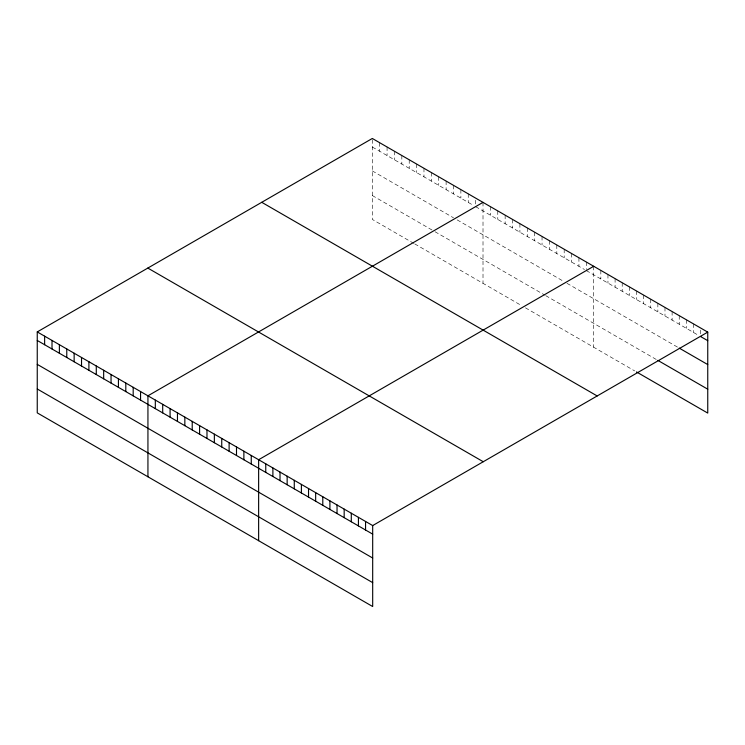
<?xml version="1.0" encoding="UTF-8"?>
<svg xmlns="http://www.w3.org/2000/svg" width="745" height="745" viewBox="0 0 745 745"><rect width="100%" height="100%" fill="white"/><g stroke="black" fill="none" stroke-linecap="round" stroke-linejoin="round"><path stroke-width="0.56" stroke-dasharray="3.73 2.79" d="M372.314 147.016L473.783 205.601M475.627 206.663L584.48 269.513M586.324 270.575L698.838 335.539M372.314 170.912L453.491 217.782M457.179 219.905L563.267 281.154M566.954 283.286L678.35 347.598M372.314 195.535L434.121 231.211M435.043 231.742L544.818 295.122M545.74 295.653L656.96 359.872M413.829 243.392L372.314 219.43L372.314 138.468M414.751 243.922L521.751 305.701M525.439 307.834L634.684 370.908M700.626 330.147L700.626 334.421M693.493 323.898L693.493 332.447M686.368 319.782L686.368 328.331M679.235 315.666L679.235 324.215M672.111 311.55L672.111 320.099M664.987 307.434L664.987 315.992M657.854 303.317L657.854 311.876M650.73 299.201L650.73 307.76M643.596 295.085L643.596 303.643M636.472 290.969L636.472 299.527M629.339 286.853L629.339 295.411M622.215 282.737L622.215 291.295M615.091 278.63L615.091 287.179M607.957 274.514L607.957 283.063M600.833 270.398L600.833 278.947M593.7 266.282L593.7 347.245M586.324 262.017L586.324 269.504M578.939 257.761L578.939 266.31M571.564 253.496L571.564 262.054M564.189 249.24L564.189 257.789M556.804 244.975L556.804 253.533M549.428 240.719L549.428 249.268M542.043 236.454L542.043 245.012M534.668 232.198L534.668 240.747M527.283 227.933L527.283 236.491M519.908 223.677L519.908 232.226M512.532 219.412L512.532 227.97M505.147 215.156L505.147 223.705M497.772 210.891L497.772 219.449M490.387 206.635L490.387 215.184M483.011 202.37L483.011 283.333M475.627 200.247L475.627 204.53M468.251 193.849L468.251 202.407M460.876 189.593L460.876 198.142M453.491 185.328L453.491 193.886M446.115 181.072L446.115 189.621M438.731 176.807L438.731 185.365M431.355 172.551L431.355 181.1M423.97 168.286L423.97 176.844M416.595 164.03L416.595 172.579M409.219 159.765L409.219 168.323M401.834 155.509L401.834 164.058M394.459 151.244L394.459 159.803M387.074 146.989L387.074 155.537M379.699 142.723L379.699 151.282"/><path stroke-width="1.12" d="M37.25 331.916L372.686 525.57L372.686 606.532L37.25 412.879L37.25 331.916L372.314 138.468L707.75 332.121L707.75 413.084L636.472 371.932M483.011 202.37L147.938 395.819L147.938 476.781M593.7 266.282L258.636 459.73L258.636 540.693M372.686 525.57L707.75 332.121M700.626 336.563L707.75 340.679M679.235 348.111L707.75 364.575M657.854 360.384L707.75 389.188M261.746 202.305L597.173 395.958M147.827 268.079L483.254 461.732M37.25 340.465L372.686 534.128M37.25 364.361L372.686 558.024M37.25 388.983L372.686 582.637M365.553 521.463L365.553 530.012M358.429 517.347L358.429 525.896M351.295 513.231L351.295 521.779M344.171 509.114L344.171 517.663M337.038 504.998L337.038 513.556M329.914 500.882L329.914 509.44M322.79 496.766L322.79 505.324M315.656 492.65L315.656 501.208M308.532 488.534L308.532 497.092M301.399 484.418L301.399 492.976M294.275 480.301L294.275 488.86M287.151 476.195L287.151 484.744M280.018 472.079L280.018 480.627M272.894 467.962L272.894 476.511M265.76 463.846L265.76 472.395M251.251 455.465L251.251 464.023M243.876 451.209L243.876 459.767M236.5 446.944L236.5 455.502M229.115 442.688L229.115 451.247M221.74 438.423L221.74 446.981M214.355 434.167L214.355 442.726M206.98 429.902L206.98 438.46M199.595 425.646L199.595 434.195M192.219 421.381L192.219 429.94M184.844 417.126L184.844 425.674M177.459 412.86L177.459 421.419M170.083 408.605L170.083 417.153M162.699 404.339L162.699 412.898M155.323 400.084L155.323 408.632M140.563 391.563L140.563 400.112M133.187 387.298L133.187 395.856M125.803 383.042L125.803 391.591M118.427 378.777L118.427 387.335M111.042 374.521L111.042 383.07M103.667 370.256L103.667 378.814M96.282 366L96.282 374.549M88.906 361.735L88.906 370.293M81.531 357.479L81.531 366.028M74.146 353.214L74.146 361.772M66.771 348.958L66.771 357.507M59.386 344.693L59.386 353.251M52.01 340.437L52.01 348.986M44.626 336.172L44.626 344.73"/></g></svg>
